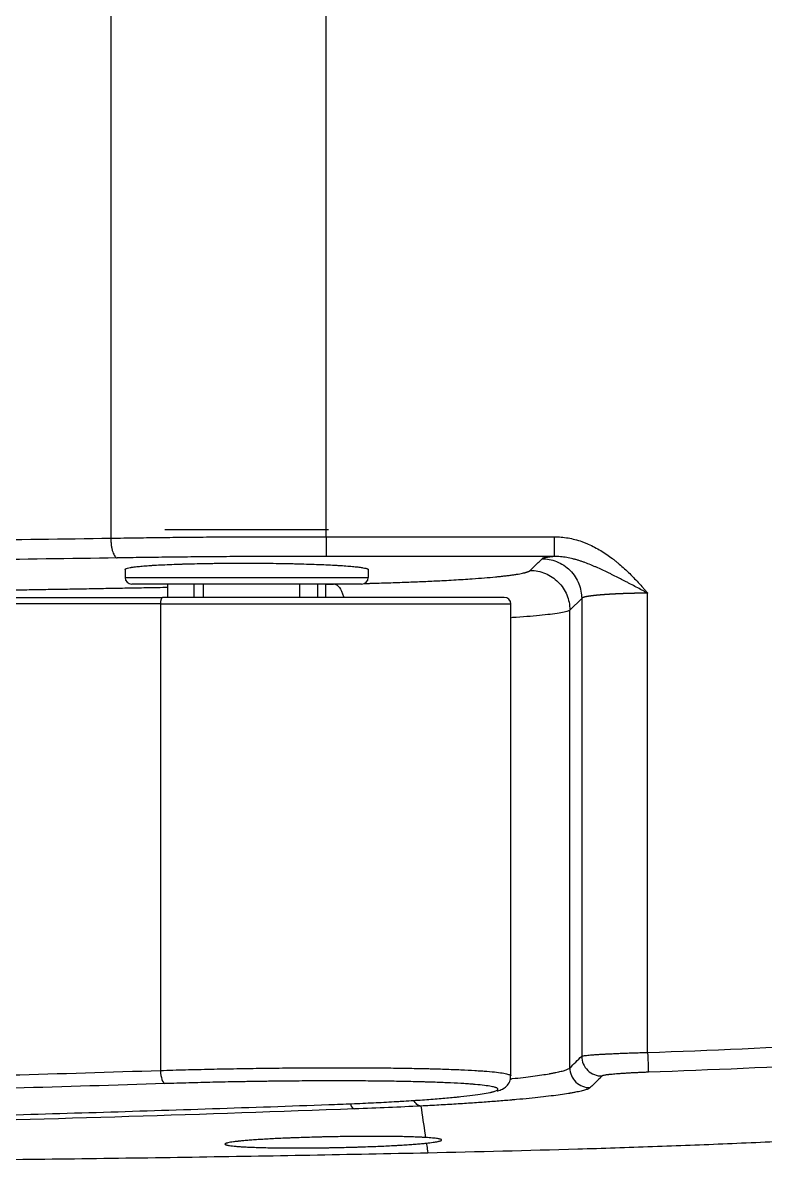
# Model space of a CAD drawing. Header units: millimetres. Extents: x -33000 to 294000, y 0 to 42408.
# Drawn here: x 106114.1 to 106170.2, y 14514.1 to 14600.3 of the extents above; entities that cross this region are included whole.
import ezdxf

# ---------------------------------------------------------------- set-up
doc = ezdxf.new("R2010")
doc.units = ezdxf.units.MM
doc.header["$LTSCALE"] = 50
doc.layers.add('arch', color=8, linetype='Continuous')

msp = doc.modelspace()

# ---------------------------------------------------------------- linework, layer by layer
at = {"layer": 'arch', "linetype": 'Continuous'}
for p, q in [((106137.192, 14561.966), (106124.792, 14561.975)), ((106121.792, 14558.977), (106121.792, 14558.357)), ((106140.192, 14558.962), (106140.192, 14558.357)), ((106121.792, 14558.357), (106140.192, 14558.357)), ((106139.692, 14557.857), (106122.292, 14557.857)), ((106124.992, 14557.857), (106124.992, 14556.855)), ((106126.992, 14557.857), (106126.992, 14556.855)), ((106127.708, 14557.857), (106127.708, 14556.855)), ((106134.992, 14557.857), (106134.992, 14556.855)), ((106136.347, 14557.857), (106136.347, 14556.855)), ((106136.992, 14556.855), (106136.992, 14557.857)), ((106124.473, 14556.355), (106099.587, 14556.355)), ((106099.75, 14556.855), (106124.636, 14556.855)), ((106124.473, 14556.355), (106150.992, 14556.355)), ((106150.492, 14556.855), (106124.636, 14556.855)), ((106150.992, 14520.638), (106150.992, 14556.355)), ((106156.35, 14556.781), (106155.455, 14555.898)), ((106156.35, 14556.781), (106156.35, 14522.137)), ((106155.455, 14521.254), (106155.455, 14555.898))]:
    msp.add_line(p, q, dxfattribs=at)
for centre, start, end in [((106122.292, 14558.357), 180, 270), ((106139.692, 14558.357), 270, 0), ((106150.492, 14556.355), 0, 90)]:
    msp.add_arc(centre, 0.5, start, end, dxfattribs=at)
for centre, major_axis, ratio, start_param, end_param in [((106124.636, 14556.355), (0, 0.5), 0.325982, 0, 1.570796), ((106157.848, 14522.137), (1.053, -1.068), 0.997302, 3.935293, 5.53518), ((106161.343, 14522.42), (0.053, -1.499), 0.00001, 4.712414, 6.233299), ((106124.799, 14521.059), (0.032, -0.999), 0.32583, 4.701943, 6.230343), ((106156.953, 14521.254), (1.053, -1.068), 0.997304, 3.935721, 5.534739), ((106139.128, 14519.643), (0.055, -1.499), 0.325788, 5.548218, 6.230342)]:
    msp.add_ellipse(centre, major_axis=major_axis, ratio=ratio, start_param=start_param, end_param=end_param, dxfattribs=at)
for points, degree in [([(106120.709, 14866.574), (106120.709, 14561.338)], 1), ([(106137.009, 14561.448), (106137.009, 14866.46)], 1), ([(106137.009, 14561.448), (106142.759, 14561.443), (106148.51, 14561.443), (106154.26, 14561.446)], 3), ([(106154.266, 14559.948), (106148.513, 14559.945), (106142.76, 14559.945), (106137.007, 14559.95)], 3), ([(106136.992, 14557.845), (106137.18, 14557.849), (106137.369, 14557.852), (106137.557, 14557.856)], 3), ([(106161.343, 14522.42), (106161.343, 14534.004), (106161.343, 14545.589), (106161.343, 14557.174)], 3), ([(106124.473, 14556.355), (106124.473, 14544.59), (106124.473, 14532.825), (106124.473, 14521.059)], 3), ([(106155.455, 14521.254), (106155.753, 14521.548), (106156.052, 14521.842), (106156.35, 14522.137)], 3), ([(106101.74, 14520.409), (106109.318, 14520.599), (106116.896, 14520.816), (106124.473, 14521.059)], 3), ([(106124.814, 14520.06), (106117.234, 14519.817), (106109.655, 14519.601), (106102.074, 14519.41)], 3), ([(106144.175, 14518.363), (106143.38, 14518.322), (106141.748, 14518.246), (106140.034, 14518.177), (106139.157, 14518.145)], 3), ([(106144.175, 14518.363), (106144.283, 14517.641), (106144.391, 14516.919), (106144.499, 14516.197)], 3), ([(106144.499, 14516.197), (106144.51, 14516.125), (106144.52, 14516.054), (106144.531, 14515.983)], 3), ([(106144.594, 14515.559), (106144.604, 14515.492), (106144.614, 14515.426), (106144.624, 14515.359)], 3), ([(106144.624, 14515.359), (106144.65, 14515.184), (106144.677, 14515.009), (106144.703, 14514.833)], 3)]:
    msp.add_open_spline(points, degree=degree, dxfattribs=at)
for points, knots in [([(106099.195, 14561.051), (106102.781, 14561.092), (106106.367, 14561.136), (106113.538, 14561.232), (106117.124, 14561.284), (106120.71, 14561.338)], [0, 0, 0, 0, 0.5, 0.5, 1, 1, 1, 1]), ([(106120.709, 14561.338), (106121.037, 14561.343), (106121.693, 14561.353), (106122.351, 14561.362), (106123.01, 14561.371), (106123.341, 14561.376), (106124.003, 14561.384), (106124.335, 14561.388), (106125.001, 14561.396), (106125.335, 14561.4), (106126.006, 14561.407), (106126.342, 14561.411), (106126.848, 14561.416), (106127.018, 14561.417), (106127.357, 14561.42), (106127.527, 14561.422), (106128.037, 14561.426), (106128.378, 14561.428), (106129.061, 14561.433), (106129.403, 14561.435), (106130.089, 14561.438), (106130.433, 14561.44), (106131.122, 14561.443), (106131.467, 14561.444), (106131.985, 14561.445), (106132.158, 14561.445), (106132.504, 14561.446), (106132.677, 14561.447), (106133.197, 14561.447), (106133.543, 14561.448), (106134.236, 14561.448), (106134.582, 14561.448), (106135.275, 14561.449), (106135.968, 14561.448), (106136.662, 14561.448), (106137.009, 14561.448)], [0, 0, 0, 0, 0.0625, 0.125, 0.125, 0.1875, 0.1875, 0.25, 0.25, 0.3125, 0.3125, 0.375, 0.375, 0.40625, 0.40625, 0.4375, 0.4375, 0.5, 0.5, 0.5625, 0.5625, 0.625, 0.625, 0.6875, 0.6875, 0.71875, 0.71875, 0.75, 0.75, 0.8125, 0.8125, 0.875, 0.875, 0.9375, 1, 1, 1, 1]), ([(106120.709, 14561.338), (106120.711, 14561.243), (106120.715, 14561.148), (106120.729, 14560.962), (106120.739, 14560.87), (106120.765, 14560.694), (106120.78, 14560.609), (106120.816, 14560.449), (106120.836, 14560.374), (106120.88, 14560.236), (106120.905, 14560.174), (106120.957, 14560.063), (106120.984, 14560.015), (106121.042, 14559.936), (106121.071, 14559.904), (106121.132, 14559.859), (106121.163, 14559.845), (106121.194, 14559.84)], [0, 0, 0, 0, 0.125, 0.125, 0.25, 0.25, 0.375, 0.375, 0.5, 0.5, 0.625, 0.625, 0.75, 0.75, 0.875, 0.875, 1, 1, 1, 1]), ([(106137.009, 14561.448), (106137.009, 14561.353), (106137.008, 14561.258), (106137.008, 14561.071), (106137.008, 14560.98), (106137.008, 14560.804), (106137.008, 14560.719), (106137.008, 14560.559), (106137.008, 14560.484), (106137.008, 14560.346), (106137.008, 14560.284), (106137.008, 14560.173), (106137.008, 14560.125), (106137.007, 14560.046), (106137.007, 14560.014), (106137.007, 14559.969), (106137.007, 14559.955), (106137.007, 14559.95)], [0, 0, 0, 0, 0.125, 0.125, 0.25, 0.25, 0.375, 0.375, 0.5, 0.5, 0.625, 0.625, 0.75, 0.75, 0.875, 0.875, 1, 1, 1, 1]), ([(106154.26, 14561.446), (106154.44, 14561.446), (106154.619, 14561.438), (106154.973, 14561.407), (106155.148, 14561.383), (106155.497, 14561.321), (106155.67, 14561.283), (106156.013, 14561.192), (106156.183, 14561.139), (106156.395, 14561.065), (106156.437, 14561.05), (106156.521, 14561.018), (106156.646, 14560.97), (106156.77, 14560.919), (106157.014, 14560.812), (106157.174, 14560.735), (106157.488, 14560.572), (106157.642, 14560.485), (106157.945, 14560.302), (106158.094, 14560.206), (106158.388, 14560.006), (106158.532, 14559.902), (106158.745, 14559.741), (106158.816, 14559.686), (106158.956, 14559.575), (106159.025, 14559.518), (106159.231, 14559.347), (106159.365, 14559.23), (106159.63, 14558.991), (106159.76, 14558.869), (106160.016, 14558.62), (106160.142, 14558.493), (106160.391, 14558.237), (106160.513, 14558.106), (106160.755, 14557.843), (106160.874, 14557.711), (106161.052, 14557.51), (106161.111, 14557.443), (106161.199, 14557.342), (106161.228, 14557.309), (106161.272, 14557.258), (106161.287, 14557.241), (106161.309, 14557.216), (106161.317, 14557.208), (106161.328, 14557.195), (106161.332, 14557.191), (106161.336, 14557.187), (106161.337, 14557.186), (106161.338, 14557.186), (106161.338, 14557.186), (106161.338, 14557.185), (106161.338, 14557.185), (106161.339, 14557.185), (106161.339, 14557.184), (106161.342, 14557.18), (106161.344, 14557.176), (106161.345, 14557.174)], [0, 0, 0, 0, 0.0625, 0.0625, 0.125, 0.125, 0.1875, 0.1875, 0.25, 0.25, 0.265625, 0.265625, 0.28125, 0.3125, 0.3125, 0.375, 0.375, 0.4375, 0.4375, 0.5, 0.5, 0.5625, 0.5625, 0.59375, 0.59375, 0.625, 0.625, 0.6875, 0.6875, 0.75, 0.75, 0.8125, 0.8125, 0.875, 0.875, 0.9375, 0.9375, 0.96875, 0.96875, 0.984375, 0.984375, 0.992188, 0.992188, 0.996094, 0.996094, 0.998047, 0.998047, 0.998291, 0.998413, 0.998413, 0.998444, 0.998444, 0.998474, 0.998535, 0.999023, 1, 1, 1, 1]), ([(106154.26, 14561.446), (106154.261, 14561.351), (106154.261, 14561.256), (106154.261, 14561.069), (106154.262, 14560.977), (106154.262, 14560.801), (106154.262, 14560.716), (106154.263, 14560.556), (106154.263, 14560.481), (106154.263, 14560.343), (106154.263, 14560.281), (106154.264, 14560.17), (106154.264, 14560.122), (106154.264, 14560.043), (106154.264, 14560.012), (106154.264, 14559.966), (106154.264, 14559.952), (106154.264, 14559.948)], [0, 0, 0, 0, 0.125, 0.125, 0.25, 0.25, 0.375, 0.375, 0.5, 0.5, 0.625, 0.625, 0.75, 0.75, 0.875, 0.875, 1, 1, 1, 1]), ([(106121.194, 14559.84), (106117.607, 14559.786), (106114.021, 14559.734), (106106.847, 14559.638), (106103.26, 14559.594), (106099.673, 14559.553)], [0, 0, 0, 0, 0.5, 0.5, 1, 1, 1, 1]), ([(106137.007, 14559.95), (106136.669, 14559.95), (106135.992, 14559.95), (106135.316, 14559.951), (106134.641, 14559.951), (106134.304, 14559.95), (106133.631, 14559.95), (106133.295, 14559.949), (106132.624, 14559.948), (106132.289, 14559.948), (106131.621, 14559.946), (106131.287, 14559.945), (106130.622, 14559.942), (106130.29, 14559.941), (106129.627, 14559.937), (106129.297, 14559.935), (106128.638, 14559.93), (106128.309, 14559.928), (106127.654, 14559.922), (106127.327, 14559.919), (106126.675, 14559.913), (106126.35, 14559.909), (106125.7, 14559.902), (106125.376, 14559.898), (106124.729, 14559.89), (106124.407, 14559.886), (106123.762, 14559.878), (106123.44, 14559.873), (106122.797, 14559.864), (106122.155, 14559.855), (106121.514, 14559.845), (106121.194, 14559.84)], [0, 0, 0, 0, 0.0625, 0.125, 0.125, 0.1875, 0.1875, 0.25, 0.25, 0.3125, 0.3125, 0.375, 0.375, 0.4375, 0.4375, 0.5, 0.5, 0.5625, 0.5625, 0.625, 0.625, 0.6875, 0.6875, 0.75, 0.75, 0.8125, 0.8125, 0.875, 0.875, 0.9375, 1, 1, 1, 1]), ([(106152.456, 14558.894), (106152.556, 14558.993), (106152.755, 14559.189), (106153.054, 14559.483), (106153.254, 14559.679), (106153.353, 14559.777)], [0, 0, 0, 0, 0.334305, 0.667638, 1, 1, 1, 1]), ([(106154.265, 14559.948), (106154.258, 14559.947), (106154.245, 14559.946), (106154.226, 14559.944), (106154.206, 14559.942), (106154.187, 14559.94), (106154.167, 14559.938), (106154.148, 14559.936), (106154.129, 14559.934), (106154.11, 14559.932), (106154.091, 14559.93), (106154.072, 14559.927), (106154.053, 14559.925), (106154.034, 14559.923), (106154.015, 14559.921), (106153.997, 14559.919), (106153.978, 14559.917), (106153.96, 14559.914), (106153.942, 14559.912), (106153.924, 14559.91), (106153.906, 14559.907), (106153.889, 14559.905), (106153.871, 14559.903), (106153.854, 14559.9), (106153.836, 14559.898), (106153.819, 14559.896), (106153.803, 14559.893), (106153.786, 14559.891), (106153.77, 14559.888), (106153.753, 14559.886), (106153.737, 14559.883), (106153.721, 14559.881), (106153.706, 14559.878), (106153.69, 14559.876), (106153.675, 14559.873), (106153.66, 14559.87), (106153.646, 14559.868), (106153.631, 14559.865), (106153.617, 14559.862), (106153.603, 14559.86), (106153.589, 14559.857), (106153.576, 14559.854), (106153.563, 14559.852), (106153.55, 14559.849), (106153.538, 14559.846), (106153.526, 14559.843), (106153.514, 14559.84), (106153.502, 14559.838), (106153.491, 14559.835), (106153.48, 14559.832), (106153.47, 14559.829), (106153.46, 14559.826), (106153.45, 14559.823), (106153.441, 14559.82), (106153.432, 14559.817), (106153.423, 14559.814), (106153.415, 14559.811), (106153.407, 14559.808), (106153.4, 14559.805), (106153.393, 14559.802), (106153.386, 14559.799), (106153.38, 14559.796), (106153.374, 14559.793), (106153.369, 14559.789), (106153.364, 14559.786), (106153.36, 14559.783), (106153.356, 14559.78), (106153.354, 14559.778), (106153.353, 14559.777)], [0, 0, 0, 0, 0.012246, 0.024582, 0.037008, 0.049524, 0.062129, 0.074824, 0.087609, 0.100484, 0.113449, 0.126503, 0.139647, 0.15288, 0.166203, 0.179616, 0.193118, 0.206709, 0.220391, 0.234161, 0.248021, 0.261971, 0.276009, 0.290137, 0.304355, 0.318662, 0.333057, 0.347543, 0.362117, 0.376781, 0.391533, 0.406375, 0.421306, 0.436326, 0.451435, 0.466633, 0.48192, 0.497297, 0.512762, 0.528316, 0.543959, 0.55969, 0.575511, 0.591421, 0.607419, 0.623507, 0.639683, 0.655949, 0.672303, 0.688746, 0.705279, 0.7219, 0.73861, 0.75541, 0.772298, 0.789276, 0.806343, 0.823499, 0.840745, 0.858081, 0.875506, 0.89302, 0.910625, 0.928319, 0.946104, 0.963979, 0.981944, 1, 1, 1, 1]), ([(106153.353, 14559.777), (106153.529, 14559.776), (106153.712, 14559.76), (106154.083, 14559.691), (106154.27, 14559.638), (106154.639, 14559.491), (106154.819, 14559.398), (106155.162, 14559.174), (106155.323, 14559.043), (106155.616, 14558.751), (106155.747, 14558.589), (106155.971, 14558.247), (106156.064, 14558.066), (106156.284, 14557.514), (106156.349, 14557.133), (106156.35, 14556.781)], [0, 0, 0, 0, 0.125, 0.125, 0.25, 0.25, 0.375, 0.375, 0.5, 0.5, 0.625, 0.625, 0.75, 0.75, 1, 1, 1, 1]), ([(106161.345, 14557.174), (106161.343, 14557.175), (106161.34, 14557.178), (106161.336, 14557.18), (106161.335, 14557.181), (106161.334, 14557.182), (106161.334, 14557.182), (106161.333, 14557.182), (106161.328, 14557.184), (106161.323, 14557.187), (106161.309, 14557.193), (106161.3, 14557.198), (106161.273, 14557.212), (106161.255, 14557.222), (106161.201, 14557.25), (106161.165, 14557.269), (106161.056, 14557.326), (106160.984, 14557.364), (106160.768, 14557.478), (106160.625, 14557.554), (106160.338, 14557.707), (106160.194, 14557.782), (106159.98, 14557.896), (106159.908, 14557.933), (106159.765, 14558.008), (106159.693, 14558.045), (106159.549, 14558.12), (106159.478, 14558.157), (106159.334, 14558.23), (106159.263, 14558.267), (106159.048, 14558.376), (106158.905, 14558.448), (106158.691, 14558.555), (106158.619, 14558.591), (106158.476, 14558.661), (106158.405, 14558.696), (106158.19, 14558.8), (106158.046, 14558.869), (106157.759, 14559.003), (106157.615, 14559.069), (106157.398, 14559.164), (106157.325, 14559.196), (106157.18, 14559.258), (106157.107, 14559.288), (106156.888, 14559.378), (106156.741, 14559.436), (106156.518, 14559.517), (106156.444, 14559.544), (106156.294, 14559.595), (106156.219, 14559.619), (106156.067, 14559.667), (106155.991, 14559.689), (106155.838, 14559.733), (106155.761, 14559.753), (106155.529, 14559.81), (106155.374, 14559.843), (106155.139, 14559.883), (106155.061, 14559.894), (106154.903, 14559.915), (106154.824, 14559.923), (106154.586, 14559.943), (106154.426, 14559.95), (106154.264, 14559.948)], [0, 0, 0, 0, 0.000977, 0.001465, 0.001709, 0.001709, 0.001831, 0.001831, 0.001953, 0.003906, 0.003906, 0.007812, 0.007812, 0.015625, 0.015625, 0.03125, 0.03125, 0.0625, 0.0625, 0.125, 0.125, 0.1875, 0.1875, 0.21875, 0.21875, 0.25, 0.25, 0.28125, 0.28125, 0.3125, 0.3125, 0.375, 0.375, 0.40625, 0.40625, 0.4375, 0.4375, 0.5, 0.5, 0.5625, 0.5625, 0.59375, 0.59375, 0.625, 0.625, 0.6875, 0.6875, 0.71875, 0.71875, 0.75, 0.75, 0.78125, 0.78125, 0.8125, 0.8125, 0.875, 0.875, 0.90625, 0.90625, 0.9375, 0.9375, 1, 1, 1, 1]), ([(106121.792, 14558.977), (106121.792, 14558.993), (106121.807, 14559.009), (106121.866, 14559.04), (106121.91, 14559.056), (106122.027, 14559.087), (106122.1, 14559.102), (106122.209, 14559.121), (106122.243, 14559.126), (106122.279, 14559.132), (106122.304, 14559.136), (106122.317, 14559.138), (106122.38, 14559.147), (106122.435, 14559.154), (106122.608, 14559.176), (106122.864, 14559.204), (106123.172, 14559.231), (106123.422, 14559.25), (106123.509, 14559.256), (106123.644, 14559.266), (106123.689, 14559.269), (106123.783, 14559.275), (106123.83, 14559.278), (106124.07, 14559.293), (106124.273, 14559.304), (106124.697, 14559.326), (106124.919, 14559.336), (106125.382, 14559.355), (106125.623, 14559.364), (106125.938, 14559.375), (106126.001, 14559.377), (106126.097, 14559.38), (106126.129, 14559.381), (106126.194, 14559.383), (106126.356, 14559.388), (106126.52, 14559.393), (106126.919, 14559.403), (106127.461, 14559.416), (106128.026, 14559.425), (106128.458, 14559.432), (106128.603, 14559.434), (106128.824, 14559.436), (106128.898, 14559.437), (106129.046, 14559.439), (106129.12, 14559.439), (106129.491, 14559.443), (106129.789, 14559.445), (106130.387, 14559.447), (106130.686, 14559.447), (106131.286, 14559.447), (106131.587, 14559.446), (106131.927, 14559.443), (106131.964, 14559.443), (106132.04, 14559.443), (106132.078, 14559.442), (106132.191, 14559.442), (106132.416, 14559.44), (106132.639, 14559.438), (106133.082, 14559.433), (106133.664, 14559.424), (106134.229, 14559.413), (106134.647, 14559.404), (106134.785, 14559.401), (106134.991, 14559.396), (106135.059, 14559.394), (106135.195, 14559.39), (106135.262, 14559.388), (106135.595, 14559.379), (106135.853, 14559.371), (106136.352, 14559.353), (106136.593, 14559.343), (106137.057, 14559.323), (106137.28, 14559.313), (106137.522, 14559.3), (106137.549, 14559.299), (106137.602, 14559.296), (106137.681, 14559.292), (106137.861, 14559.281), (106138.008, 14559.272), (106138.294, 14559.254), (106138.651, 14559.229), (106138.96, 14559.202), (106139.174, 14559.181), (106139.242, 14559.174), (106139.372, 14559.16), (106139.433, 14559.153), (106139.607, 14559.131), (106139.708, 14559.116), (106139.882, 14559.086), (106139.955, 14559.071), (106140.043, 14559.048), (106140.069, 14559.041), (106140.103, 14559.029), (106140.113, 14559.025), (106140.132, 14559.017), (106140.14, 14559.013), (106140.177, 14558.994), (106140.192, 14558.978), (106140.192, 14558.962)], [0, 0, 0, 0, 0.03125, 0.03125, 0.0625, 0.0625, 0.09375, 0.09375, 0.101562, 0.105469, 0.105469, 0.109375, 0.109375, 0.125, 0.125, 0.15625, 0.1875, 0.1875, 0.203125, 0.203125, 0.210938, 0.210938, 0.21875, 0.21875, 0.25, 0.25, 0.28125, 0.28125, 0.3125, 0.3125, 0.320313, 0.320313, 0.324219, 0.324219, 0.328125, 0.34375, 0.34375, 0.375, 0.40625, 0.40625, 0.421875, 0.421875, 0.429688, 0.429688, 0.4375, 0.4375, 0.46875, 0.46875, 0.5, 0.5, 0.53125, 0.53125, 0.535156, 0.535156, 0.539063, 0.539063, 0.546875, 0.5625, 0.5625, 0.59375, 0.625, 0.625, 0.640625, 0.640625, 0.648438, 0.648438, 0.65625, 0.65625, 0.6875, 0.6875, 0.71875, 0.71875, 0.75, 0.75, 0.753906, 0.753906, 0.757812, 0.765625, 0.78125, 0.78125, 0.8125, 0.84375, 0.84375, 0.859375, 0.859375, 0.875, 0.875, 0.90625, 0.90625, 0.9375, 0.9375, 0.953125, 0.953125, 0.960938, 0.960938, 0.96875, 0.96875, 1, 1, 1, 1]), ([(106140.192, 14557.915), (106140.215, 14557.916), (106140.261, 14557.917), (106140.33, 14557.919), (106140.398, 14557.921), (106140.466, 14557.923), (106140.535, 14557.925), (106140.602, 14557.927), (106140.888, 14557.935), (106141.385, 14557.949), (106142.083, 14557.972), (106142.765, 14557.996), (106143.654, 14558.029), (106144.723, 14558.074), (106145.794, 14558.126), (106146.676, 14558.175), (106147.392, 14558.218), (106148.179, 14558.271), (106149.007, 14558.333), (106149.699, 14558.395), (106150.2, 14558.445), (106150.548, 14558.484), (106150.869, 14558.523), (106151.163, 14558.563), (106151.427, 14558.603), (106151.662, 14558.643), (106151.868, 14558.684), (106151.996, 14558.714), (106152.068, 14558.733), (106152.096, 14558.74), (106152.123, 14558.748), (106152.149, 14558.756), (106152.174, 14558.763), (106152.198, 14558.771), (106152.221, 14558.778), (106152.244, 14558.786), (106152.265, 14558.793), (106152.285, 14558.801), (106152.305, 14558.809), (106152.323, 14558.816), (106152.341, 14558.824), (106152.357, 14558.832), (106152.373, 14558.84), (106152.387, 14558.847), (106152.401, 14558.855), (106152.414, 14558.863), (106152.426, 14558.871), (106152.437, 14558.878), (106152.447, 14558.886), (106152.453, 14558.891), (106152.456, 14558.894)], [0, 0, 0, 0, 0.00328, 0.006559, 0.009835, 0.01311, 0.016383, 0.019654, 0.022924, 0.057663, 0.092386, 0.127141, 0.161976, 0.231771, 0.30158, 0.348098, 0.394547, 0.441043, 0.51077, 0.580511, 0.615477, 0.650382, 0.685273, 0.720198, 0.75505, 0.789822, 0.824564, 0.859324, 0.865628, 0.871938, 0.878256, 0.884581, 0.890913, 0.897253, 0.903602, 0.909959, 0.916325, 0.9227, 0.929084, 0.935477, 0.941881, 0.948294, 0.954718, 0.961153, 0.967599, 0.974056, 0.980524, 0.987004, 0.993496, 1, 1, 1, 1]), ([(106152.456, 14558.894), (106152.652, 14558.894), (106152.848, 14558.874), (106153.232, 14558.797), (106153.42, 14558.74), (106153.782, 14558.589), (106153.956, 14558.496), (106154.282, 14558.278), (106154.435, 14558.153), (106154.712, 14557.876), (106154.837, 14557.724), (106155.056, 14557.398), (106155.149, 14557.224), (106155.3, 14556.862), (106155.357, 14556.674), (106155.435, 14556.29), (106155.454, 14556.094), (106155.455, 14555.898)], [0, 0, 0, 0, 0.125, 0.125, 0.25, 0.25, 0.375, 0.375, 0.5, 0.5, 0.625, 0.625, 0.75, 0.75, 0.875, 0.875, 1, 1, 1, 1]), ([(106139.913, 14557.908), (106139.936, 14557.909), (106139.983, 14557.91), (106140.053, 14557.912), (106140.123, 14557.914), (106140.169, 14557.915), (106140.192, 14557.915)], [0, 0, 0, 0, 0.250011, 0.500012, 0.750007, 1, 1, 1, 1]), ([(106104.422, 14557.276), (106104.916, 14557.284), (106105.902, 14557.299), (106107.379, 14557.323), (106108.852, 14557.347), (106110.321, 14557.371), (106111.787, 14557.395), (106113.25, 14557.419), (106114.708, 14557.444), (106116.163, 14557.468), (106117.615, 14557.493), (106119.063, 14557.518), (106120.507, 14557.544), (106121.947, 14557.569), (106123.384, 14557.595), (106124.399, 14557.613), (106124.934, 14557.622), (106124.992, 14557.623)], [0, 0, 0, 0, 0.071979, 0.143779, 0.215402, 0.286847, 0.358114, 0.429204, 0.500117, 0.570854, 0.641414, 0.711798, 0.782006, 0.852038, 0.921895, 0.991577, 1, 1, 1, 1]), ([(106137.658, 14557.858), (106137.771, 14557.841), (106138.013, 14557.683), (106138.248, 14557.202), (106138.348, 14556.888), (106138.354, 14556.866)], [0, 0, 0, 0, 0.482421, 0.964911, 1, 1, 1, 1]), ([(106161.343, 14557.174), (106161.332, 14557.174), (106161.308, 14557.174), (106161.273, 14557.174), (106161.237, 14557.174), (106161.201, 14557.174), (106161.165, 14557.174), (106161.129, 14557.173), (106161.093, 14557.173), (106161.057, 14557.173), (106161.02, 14557.173), (106160.983, 14557.172), (106160.947, 14557.172), (106160.91, 14557.172), (106160.873, 14557.171), (106160.836, 14557.171), (106160.799, 14557.17), (106160.761, 14557.17), (106160.724, 14557.169), (106160.686, 14557.169), (106160.648, 14557.168), (106160.611, 14557.168), (106160.573, 14557.167), (106160.535, 14557.166), (106160.497, 14557.166), (106160.459, 14557.165), (106160.42, 14557.164), (106160.382, 14557.163), (106160.344, 14557.162), (106160.305, 14557.162), (106160.266, 14557.161), (106160.228, 14557.16), (106160.189, 14557.159), (106160.15, 14557.158), (106160.111, 14557.157), (106160.072, 14557.156), (106160.033, 14557.155), (106159.994, 14557.154), (106159.955, 14557.153), (106159.916, 14557.151), (106159.877, 14557.15), (106159.838, 14557.149), (106159.798, 14557.148), (106159.759, 14557.147), (106159.72, 14557.145), (106159.68, 14557.144), (106159.641, 14557.143), (106159.601, 14557.141), (106159.562, 14557.14), (106159.522, 14557.138), (106159.483, 14557.137), (106159.444, 14557.135), (106159.404, 14557.134), (106159.365, 14557.132), (106159.325, 14557.131), (106159.286, 14557.129), (106159.246, 14557.127), (106159.207, 14557.126), (106159.168, 14557.124), (106159.128, 14557.122), (106159.089, 14557.12), (106159.05, 14557.119), (106159.011, 14557.117), (106158.971, 14557.115), (106158.932, 14557.113), (106158.893, 14557.111), (106158.854, 14557.109), (106158.815, 14557.107), (106158.777, 14557.105), (106158.738, 14557.103), (106158.699, 14557.101), (106158.661, 14557.099), (106158.622, 14557.097), (106158.584, 14557.094), (106158.546, 14557.092), (106158.508, 14557.09), (106158.47, 14557.088), (106158.432, 14557.085), (106158.394, 14557.083), (106158.356, 14557.081), (106158.319, 14557.078), (106158.282, 14557.076), (106158.245, 14557.074), (106158.208, 14557.071), (106158.171, 14557.069), (106158.134, 14557.066), (106158.098, 14557.064), (106158.061, 14557.061), (106158.025, 14557.058), (106157.989, 14557.056), (106157.954, 14557.053), (106157.918, 14557.05), (106157.883, 14557.047), (106157.848, 14557.045), (106157.813, 14557.042), (106157.779, 14557.039), (106157.744, 14557.036), (106157.71, 14557.033), (106157.676, 14557.03), (106157.643, 14557.027), (106157.609, 14557.024), (106157.576, 14557.021), (106157.544, 14557.018), (106157.511, 14557.015), (106157.479, 14557.012), (106157.447, 14557.009), (106157.415, 14557.006), (106157.384, 14557.003), (106157.353, 14556.999), (106157.323, 14556.996), (106157.292, 14556.993), (106157.262, 14556.99), (106157.233, 14556.986), (106157.204, 14556.983), (106157.175, 14556.98), (106157.146, 14556.976), (106157.118, 14556.973), (106157.09, 14556.969), (106157.063, 14556.966), (106157.036, 14556.962), (106157.01, 14556.958), (106156.983, 14556.955), (106156.958, 14556.951), (106156.932, 14556.947), (106156.908, 14556.944), (106156.883, 14556.94), (106156.859, 14556.936), (106156.836, 14556.932), (106156.813, 14556.929), (106156.79, 14556.925), (106156.768, 14556.921), (106156.746, 14556.917), (106156.725, 14556.913), (106156.704, 14556.909), (106156.684, 14556.905), (106156.664, 14556.901), (106156.645, 14556.897), (106156.627, 14556.893), (106156.609, 14556.889), (106156.591, 14556.885), (106156.574, 14556.88), (106156.558, 14556.876), (106156.542, 14556.872), (106156.526, 14556.868), (106156.511, 14556.863), (106156.497, 14556.859), (106156.484, 14556.855), (106156.471, 14556.85), (106156.458, 14556.846), (106156.446, 14556.841), (106156.435, 14556.837), (106156.424, 14556.832), (106156.415, 14556.828), (106156.405, 14556.823), (106156.396, 14556.819), (106156.388, 14556.814), (106156.381, 14556.809), (106156.374, 14556.805), (106156.368, 14556.8), (106156.363, 14556.795), (106156.358, 14556.79), (106156.354, 14556.785), (106156.351, 14556.782), (106156.35, 14556.781)], [0, 0, 0, 0, 0.004651, 0.009321, 0.014011, 0.01872, 0.023448, 0.028196, 0.032963, 0.037749, 0.042555, 0.047381, 0.052226, 0.05709, 0.061973, 0.066876, 0.071799, 0.076741, 0.081702, 0.086683, 0.091683, 0.096703, 0.101742, 0.106801, 0.111879, 0.116976, 0.122093, 0.127229, 0.132385, 0.13756, 0.142755, 0.147969, 0.153203, 0.158456, 0.163729, 0.169021, 0.174333, 0.179664, 0.185014, 0.190384, 0.195774, 0.201183, 0.206611, 0.212059, 0.217527, 0.223014, 0.22852, 0.234046, 0.239592, 0.245157, 0.250741, 0.256345, 0.261969, 0.267612, 0.273274, 0.278956, 0.284658, 0.290379, 0.296119, 0.30188, 0.307659, 0.313458, 0.319277, 0.325115, 0.330973, 0.33685, 0.342747, 0.348664, 0.354599, 0.360555, 0.36653, 0.372524, 0.378539, 0.384572, 0.390625, 0.396698, 0.40279, 0.408902, 0.415034, 0.421184, 0.427355, 0.433545, 0.439755, 0.445984, 0.452233, 0.458501, 0.464789, 0.471096, 0.477423, 0.48377, 0.490136, 0.496521, 0.502927, 0.509352, 0.515796, 0.52226, 0.528744, 0.535247, 0.54177, 0.548312, 0.554874, 0.561455, 0.568056, 0.574677, 0.581317, 0.587977, 0.594656, 0.601355, 0.608074, 0.614812, 0.62157, 0.628347, 0.635144, 0.641961, 0.648797, 0.655653, 0.662528, 0.669423, 0.676338, 0.683272, 0.690226, 0.697199, 0.704192, 0.711205, 0.718237, 0.725289, 0.73236, 0.739451, 0.746562, 0.753692, 0.760842, 0.768012, 0.775201, 0.78241, 0.789638, 0.796886, 0.804154, 0.811441, 0.818748, 0.826074, 0.83342, 0.840786, 0.848171, 0.855576, 0.863001, 0.870445, 0.877909, 0.885392, 0.892895, 0.900418, 0.90796, 0.915522, 0.923104, 0.930705, 0.938326, 0.945967, 0.953627, 0.961306, 0.969006, 0.976725, 0.984464, 0.992222, 1, 1, 1, 1]), ([(106155.455, 14555.898), (106155.413, 14555.862), (106155.333, 14555.826), (106155.105, 14555.757), (106154.956, 14555.723), (106154.598, 14555.658), (106154.389, 14555.626), (106153.916, 14555.564), (106153.653, 14555.534), (106153.081, 14555.476), (106152.771, 14555.448), (106152.114, 14555.394), (106151.766, 14555.368), (106151.279, 14555.334), (106151.154, 14555.325), (106151.027, 14555.317)], [0, 0, 0, 0, 0.157747, 0.157747, 0.315495, 0.315495, 0.473242, 0.473242, 0.630989, 0.630989, 0.788737, 0.788737, 0.946484, 0.946484, 1, 1, 1, 1]), ([(106161.343, 14522.42), (106166.114, 14522.589), (106170.883, 14522.794), (106178.033, 14523.177), (106180.415, 14523.317), (106185.179, 14523.626), (106187.559, 14523.794), (106189.939, 14523.979)], [0, 0, 0, 0, 0.5, 0.5, 0.75, 0.75, 1, 1, 1, 1]), ([(106156.35, 14522.137), (106156.359, 14522.142), (106156.375, 14522.148), (106156.41, 14522.157), (106156.423, 14522.16), (106156.454, 14522.166), (106156.472, 14522.17), (106156.529, 14522.179), (106156.575, 14522.185), (106156.679, 14522.198), (106156.797, 14522.211), (106156.943, 14522.224), (106157.043, 14522.232), (106157.063, 14522.234), (106157.105, 14522.237), (106157.126, 14522.239), (106157.191, 14522.244), (106157.236, 14522.247), (106157.374, 14522.257), (106157.57, 14522.27), (106157.788, 14522.283), (106157.96, 14522.293), (106158.048, 14522.298), (106158.139, 14522.302), (106158.2, 14522.306), (106158.232, 14522.307), (106158.388, 14522.315), (106158.518, 14522.321), (106158.783, 14522.333), (106159.056, 14522.345), (106159.343, 14522.357), (106159.527, 14522.364), (106159.564, 14522.365), (106159.639, 14522.368), (106159.676, 14522.369), (106159.789, 14522.373), (106159.865, 14522.376), (106160.093, 14522.384), (106160.4, 14522.394), (106160.711, 14522.403), (106161.025, 14522.412), (106161.184, 14522.416), (106161.343, 14522.42)], [0, 0, 0, 0, 0.0625, 0.0625, 0.09375, 0.09375, 0.125, 0.125, 0.1875, 0.1875, 0.25, 0.3125, 0.3125, 0.328125, 0.328125, 0.34375, 0.34375, 0.375, 0.375, 0.4375, 0.5, 0.5, 0.53125, 0.546875, 0.546875, 0.5625, 0.5625, 0.625, 0.625, 0.6875, 0.75, 0.75, 0.765625, 0.765625, 0.78125, 0.78125, 0.8125, 0.8125, 0.875, 0.9375, 0.9375, 1, 1, 1, 1]), ([(106190.055, 14522.485), (106187.67, 14522.3), (106185.284, 14522.131), (106180.511, 14521.822), (106178.123, 14521.681), (106170.957, 14521.298), (106166.177, 14521.092), (106161.396, 14520.923)], [0, 0, 0, 0, 0.25, 0.25, 0.5, 0.5, 1, 1, 1, 1]), ([(106124.473, 14521.059), (106125.097, 14521.078), (106125.728, 14521.096), (106126.999, 14521.129), (106127.639, 14521.144), (106128.932, 14521.172), (106129.583, 14521.185), (106130.404, 14521.199), (106130.568, 14521.202), (106130.898, 14521.207), (106131.064, 14521.21), (106131.559, 14521.217), (106131.889, 14521.222), (106132.383, 14521.229), (106132.547, 14521.231), (106132.876, 14521.235), (106133.041, 14521.237), (106133.533, 14521.242), (106133.859, 14521.246), (106134.831, 14521.254), (106135.47, 14521.259), (106136.73, 14521.265), (106137.351, 14521.266), (106138.27, 14521.267), (106138.574, 14521.266), (106139.027, 14521.265), (106139.253, 14521.265), (106139.477, 14521.264), (106139.626, 14521.263), (106139.701, 14521.263), (106140.368, 14521.26), (106140.942, 14521.255), (106142.053, 14521.244), (106142.59, 14521.237), (106143.627, 14521.219), (106144.128, 14521.209), (106144.73, 14521.195), (106144.849, 14521.192), (106145.026, 14521.187), (106145.085, 14521.186), (106145.201, 14521.182), (106145.491, 14521.174), (106145.77, 14521.166), (106146.42, 14521.144), (106147.235, 14521.113), (106147.945, 14521.076), (106148.439, 14521.046), (106148.597, 14521.036), (106148.824, 14521.02), (106148.898, 14521.015), (106149.007, 14521.007), (106149.042, 14521.004), (106149.113, 14520.998), (106149.147, 14520.996), (106149.455, 14520.971), (106149.698, 14520.947), (106150.121, 14520.898), (106150.302, 14520.873), (106150.603, 14520.819), (106150.723, 14520.791), (106150.822, 14520.759), (106150.833, 14520.755), (106150.853, 14520.748), (106150.862, 14520.744), (106150.89, 14520.733), (106150.906, 14520.726), (106150.948, 14520.704), (106150.968, 14520.688), (106150.988, 14520.662), (106150.992, 14520.651), (106150.992, 14520.639)], [0, 0, 0, 0, 0.051634, 0.051634, 0.103268, 0.103268, 0.154903, 0.154903, 0.167811, 0.167811, 0.18072, 0.18072, 0.206537, 0.206537, 0.219445, 0.219445, 0.232354, 0.232354, 0.258171, 0.258171, 0.309805, 0.309805, 0.361439, 0.361439, 0.387257, 0.387257, 0.400165, 0.406619, 0.406619, 0.413074, 0.413074, 0.464708, 0.464708, 0.516342, 0.516342, 0.567976, 0.567976, 0.580885, 0.580885, 0.587339, 0.587339, 0.593793, 0.619611, 0.619611, 0.671245, 0.722879, 0.722879, 0.748696, 0.748696, 0.761605, 0.761605, 0.768059, 0.768059, 0.774513, 0.774513, 0.826147, 0.826147, 0.877782, 0.877782, 0.929416, 0.929416, 0.93587, 0.93587, 0.942324, 0.942324, 0.955233, 0.955233, 0.98105, 0.98105, 1, 1, 1, 1]), ([(106151.021, 14520.432), (106151.046, 14520.434), (106151.36, 14520.467), (106151.932, 14520.531), (106152.674, 14520.623), (106153.115, 14520.685), (106153.53, 14520.747), (106153.723, 14520.778), (106153.926, 14520.813), (106153.948, 14520.817), (106153.992, 14520.825), (106154.057, 14520.836), (106154.204, 14520.863), (106154.322, 14520.886), (106154.546, 14520.932), (106154.813, 14520.993), (106155.123, 14521.082), (106155.27, 14521.14), (106155.386, 14521.197), (106155.428, 14521.226), (106155.455, 14521.254)], [0, 0, 0, 0, 0.00952, 0.119573, 0.229626, 0.33968, 0.33968, 0.449733, 0.449733, 0.46349, 0.46349, 0.477246, 0.50476, 0.559787, 0.559787, 0.66984, 0.779893, 0.889947, 0.889947, 1, 1, 1, 1]), ([(106161.396, 14520.923), (106161.285, 14520.919), (106161.174, 14520.914), (106160.953, 14520.906), (106160.735, 14520.896), (106160.52, 14520.886), (106160.36, 14520.879), (106160.307, 14520.876), (106160.228, 14520.872), (106160.202, 14520.871), (106160.15, 14520.868), (106160.02, 14520.861), (106159.793, 14520.848), (106159.506, 14520.83), (106159.325, 14520.818), (106159.215, 14520.81), (106159.194, 14520.808), (106159.15, 14520.805), (106159.087, 14520.8), (106159.025, 14520.795), (106158.904, 14520.786), (106158.752, 14520.773), (106158.614, 14520.76), (106158.517, 14520.75), (106158.486, 14520.747), (106158.44, 14520.742), (106158.426, 14520.74), (106158.396, 14520.737), (106158.325, 14520.728), (106158.21, 14520.714), (106158.085, 14520.694), (106158.021, 14520.682), (106157.981, 14520.672), (106157.969, 14520.669), (106157.947, 14520.663), (106157.938, 14520.66), (106157.913, 14520.651), (106157.902, 14520.645), (106157.896, 14520.639)], [0, 0, 0, 0, 0.0625, 0.0625, 0.125, 0.1875, 0.1875, 0.21875, 0.21875, 0.234375, 0.234375, 0.25, 0.3125, 0.375, 0.4375, 0.4375, 0.453125, 0.453125, 0.46875, 0.5, 0.5, 0.5625, 0.625, 0.625, 0.65625, 0.65625, 0.671875, 0.671875, 0.6875, 0.75, 0.8125, 0.875, 0.875, 0.90625, 0.90625, 0.9375, 0.9375, 1, 1, 1, 1]), ([(106149.812, 14519.775), (106149.732, 14519.8), (106149.629, 14519.824), (106149.361, 14519.874), (106149.188, 14519.9), (106148.786, 14519.949), (106148.556, 14519.972), (106148.263, 14519.997), (106148.23, 14520), (106148.163, 14520.006), (106148.129, 14520.008), (106148.026, 14520.016), (106147.815, 14520.033), (106147.589, 14520.048), (106147.12, 14520.077), (106146.444, 14520.114), (106145.67, 14520.146), (106145.052, 14520.167), (106144.84, 14520.174), (106144.567, 14520.182), (106144.512, 14520.184), (106144.401, 14520.187), (106144.345, 14520.189), (106144.177, 14520.193), (106144.063, 14520.196), (106143.491, 14520.211), (106143.016, 14520.221), (106142.03, 14520.238), (106141.519, 14520.245), (106140.464, 14520.257), (106139.918, 14520.261), (106139.284, 14520.264), (106139.213, 14520.265), (106139.071, 14520.265), (106138.858, 14520.266), (106138.644, 14520.267), (106138.214, 14520.268), (106137.925, 14520.268), (106137.051, 14520.268), (106136.461, 14520.266), (106135.263, 14520.26), (106134.656, 14520.256), (106133.733, 14520.247), (106133.423, 14520.244), (106132.955, 14520.238), (106132.799, 14520.236), (106132.486, 14520.232), (106132.33, 14520.23), (106131.86, 14520.223), (106131.547, 14520.219), (106131.076, 14520.211), (106130.919, 14520.208), (106130.606, 14520.203), (106130.45, 14520.2), (106129.669, 14520.186), (106129.05, 14520.173), (106127.823, 14520.145), (106127.214, 14520.13), (106126.006, 14520.097), (106125.407, 14520.079), (106124.814, 14520.06)], [0, 0, 0, 0, 0.048924, 0.048924, 0.10487, 0.10487, 0.160816, 0.160816, 0.167809, 0.167809, 0.174802, 0.174802, 0.188788, 0.216761, 0.216761, 0.272707, 0.328652, 0.328652, 0.356625, 0.356625, 0.363618, 0.363618, 0.370612, 0.370612, 0.384598, 0.384598, 0.440544, 0.440544, 0.496489, 0.496489, 0.552435, 0.552435, 0.559428, 0.559428, 0.566421, 0.580408, 0.580408, 0.608381, 0.608381, 0.664326, 0.664326, 0.720272, 0.720272, 0.748245, 0.748245, 0.762231, 0.762231, 0.776217, 0.776217, 0.80419, 0.80419, 0.818177, 0.818177, 0.832163, 0.832163, 0.888109, 0.888109, 0.944054, 0.944054, 1, 1, 1, 1]), ([(106149.943, 14519.504), (106149.989, 14519.513), (106150.167, 14519.559), (106150.372, 14519.646), (106150.706, 14519.883), (106150.963, 14520.258), (106150.969, 14520.525), (106150.96, 14520.636)], [0, 0, 0, 0, 0.128065, 0.495496, 0.71633, 0.893178, 1, 1, 1, 1]), ([(106157.896, 14520.639), (106157.844, 14520.588), (106157.791, 14520.536), (106157.529, 14520.278), (106157.32, 14520.072), (106157.074, 14519.83), (106157.036, 14519.793), (106156.999, 14519.756)], [0, 0, 0, 0, 0.175122, 0.175122, 0.875609, 0.875609, 1, 1, 1, 1]), ([(106137.205, 14518.471), (106137.798, 14518.492), (106138.377, 14518.515), (106139.504, 14518.563), (106140.053, 14518.588), (106141.122, 14518.64), (106141.642, 14518.667), (106142.274, 14518.703), (106142.462, 14518.714), (106142.648, 14518.725), (106142.771, 14518.732), (106142.833, 14518.736), (106143.139, 14518.755), (106143.377, 14518.77), (106144.076, 14518.815), (106144.52, 14518.846), (106145.361, 14518.91), (106145.76, 14518.942), (106146.323, 14518.991), (106146.506, 14519.008), (106146.77, 14519.033), (106146.857, 14519.042), (106147.028, 14519.059), (106147.112, 14519.067), (106147.522, 14519.11), (106147.822, 14519.144), (106148.365, 14519.212), (106148.609, 14519.246), (106149.04, 14519.315), (106149.228, 14519.349), (106149.427, 14519.391), (106149.465, 14519.4), (106149.52, 14519.413), (106149.537, 14519.417), (106149.572, 14519.425), (106149.622, 14519.438), (106149.667, 14519.45), (106149.695, 14519.459)], [0, 0, 0, 0, 0.093041, 0.093041, 0.186081, 0.186081, 0.279122, 0.279122, 0.302382, 0.314012, 0.314012, 0.325642, 0.325642, 0.372162, 0.372162, 0.465203, 0.465203, 0.558243, 0.558243, 0.604764, 0.604764, 0.628024, 0.628024, 0.651284, 0.651284, 0.744324, 0.744324, 0.837365, 0.837365, 0.930405, 0.930405, 0.953666, 0.953666, 0.965296, 0.965296, 0.976926, 1, 1, 1, 1]), ([(106156.999, 14519.756), (106156.971, 14519.728), (106156.925, 14519.7), (106156.803, 14519.642), (106156.647, 14519.584), (106156.318, 14519.495), (106156.033, 14519.435), (106155.796, 14519.389), (106155.671, 14519.366), (106155.515, 14519.339), (106155.445, 14519.327), (106155.399, 14519.319), (106155.375, 14519.315), (106155.16, 14519.28), (106154.954, 14519.249), (106154.514, 14519.187), (106154.046, 14519.125), (106153.258, 14519.033), (106152.385, 14518.942), (106151.746, 14518.881), (106151.329, 14518.844), (106151.202, 14518.833), (106151.074, 14518.821), (106150.988, 14518.814), (106150.944, 14518.81), (106150.727, 14518.791), (106150.55, 14518.777), (106150.011, 14518.733), (106149.27, 14518.675), (106148.095, 14518.592), (106146.856, 14518.512), (106145.988, 14518.461), (106145.098, 14518.411), (106144.642, 14518.387), (106144.175, 14518.363)], [0, 0, 0, 0, 0.0625, 0.0625, 0.125, 0.1875, 0.25, 0.25, 0.28125, 0.296875, 0.304688, 0.304688, 0.3125, 0.3125, 0.375, 0.375, 0.4375, 0.5, 0.5625, 0.625, 0.625, 0.640625, 0.648438, 0.648438, 0.65625, 0.65625, 0.6875, 0.6875, 0.75, 0.8125, 0.875, 0.9375, 0.9375, 1, 1, 1, 1]), ([(106149.695, 14519.459), (106149.724, 14519.467), (106149.751, 14519.476), (106149.875, 14519.517), (106150.011, 14519.582), (106150.027, 14519.644), (106149.993, 14519.69), (106149.975, 14519.705), (106149.935, 14519.727), (106149.919, 14519.735), (106149.893, 14519.746), (106149.884, 14519.75), (106149.865, 14519.757), (106149.855, 14519.761), (106149.834, 14519.768), (106149.823, 14519.771), (106149.812, 14519.775)], [0, 0, 0, 0, 0.074612, 0.074612, 0.370689, 0.666766, 0.666766, 0.814805, 0.814805, 0.888824, 0.888824, 0.925834, 0.925834, 0.962843, 0.962843, 1, 1, 1, 1]), ([(106102.009, 14517.399), (106107.875, 14517.546), (106113.742, 14517.709), (106122.541, 14517.977), (106125.474, 14518.07), (106131.34, 14518.265), (106134.272, 14518.366), (106137.205, 14518.471)], [0, 0, 0, 0, 0.5, 0.5, 0.75, 0.75, 1, 1, 1, 1]), ([(106144.175, 14518.363), (106144.125, 14518.366), (106144.075, 14518.378), (106143.977, 14518.421), (106143.929, 14518.451), (106143.835, 14518.529), (106143.79, 14518.577), (106143.712, 14518.678), (106143.677, 14518.73), (106143.645, 14518.786)], [0, 0, 0, 0, 0.260289, 0.260289, 0.520579, 0.520579, 0.780868, 0.780868, 1, 1, 1, 1]), ([(106139.157, 14518.145), (106127.774, 14517.729), (106116.39, 14517.37), (106102.159, 14517.004), (106099.312, 14516.935), (106093.619, 14516.804), (106087.926, 14516.681), (106082.233, 14516.57), (106076.539, 14516.463), (106073.693, 14516.412), (106065.152, 14516.262), (106059.459, 14516.168), (106048.071, 14515.992), (106042.377, 14515.91), (106030.99, 14515.756), (106025.296, 14515.684), (106016.755, 14515.584), (106013.908, 14515.552), (106008.214, 14515.489), (106005.367, 14515.459), (106002.52, 14515.428)], [0, 0, 0, 0, 0.25, 0.25, 0.3125, 0.3125, 0.375, 0.4375, 0.4375, 0.5, 0.5, 0.625, 0.625, 0.75, 0.75, 0.875, 0.875, 0.9375, 0.9375, 1, 1, 1, 1]), ([(106144.703, 14514.833), (106148.486, 14514.912), (106152.268, 14515.006), (106157.941, 14515.176), (106159.831, 14515.238), (106163.612, 14515.372), (106165.503, 14515.445), (106169.283, 14515.603), (106171.173, 14515.689), (106174.952, 14515.876), (106178.729, 14516.077), (106182.505, 14516.31), (106186.28, 14516.562), (106188.167, 14516.697), (106190.053, 14516.842)], [0, 0, 0, 0, 0.25, 0.25, 0.375, 0.375, 0.5, 0.5, 0.625, 0.625, 0.75, 0.875, 0.875, 1, 1, 1, 1]), ([(106144.531, 14515.983), (106144.473, 14515.986), (106144.382, 14515.991), (106144.287, 14515.996), (106144.223, 14515.999), (106144.19, 14516.001), (106144.025, 14516.009), (106143.886, 14516.015), (106143.595, 14516.025), (106143.292, 14516.035), (106142.964, 14516.043), (106142.623, 14516.051), (106142.446, 14516.054), (106142.217, 14516.057), (106142.171, 14516.058), (106142.078, 14516.059), (106141.939, 14516.061), (106141.796, 14516.062), (106141.509, 14516.065), (106141.119, 14516.068), (106140.714, 14516.068), (106140.301, 14516.068), (106140.091, 14516.068), (106139.77, 14516.066), (106139.661, 14516.066), (106139.445, 14516.064), (106139.336, 14516.063), (106139.01, 14516.06), (106138.574, 14516.056), (106137.914, 14516.046), (106137.47, 14516.038), (106137.192, 14516.032), (106137.136, 14516.031), (106137.024, 14516.028), (106136.968, 14516.027), (106136.801, 14516.023), (106136.69, 14516.021), (106136.359, 14516.013), (106135.922, 14516.001), (106135.279, 14515.981), (106134.858, 14515.967), (106134.546, 14515.955), (106134.443, 14515.951), (106134.289, 14515.945), (106134.237, 14515.943), (106134.135, 14515.939), (106133.883, 14515.929), (106133.441, 14515.909), (106132.882, 14515.882), (106132.529, 14515.862), (106132.271, 14515.847), (106132.187, 14515.842), (106132.062, 14515.835), (106132.02, 14515.832), (106131.938, 14515.827), (106131.735, 14515.814), (106131.391, 14515.79), (106130.974, 14515.757), (106130.724, 14515.735), (106130.548, 14515.718), (106130.462, 14515.709), (106130.38, 14515.7), (106130.327, 14515.695), (106130.3, 14515.692), (106130.172, 14515.677), (106130.078, 14515.665), (106129.906, 14515.642), (106129.752, 14515.619), (106129.632, 14515.596), (106129.528, 14515.573), (106129.485, 14515.561), (106129.442, 14515.546), (106129.434, 14515.544), (106129.419, 14515.538), (106129.398, 14515.529), (106129.383, 14515.521), (106129.358, 14515.504), (106129.344, 14515.481), (106129.365, 14515.46), (106129.404, 14515.438), (106129.432, 14515.428), (106129.479, 14515.415), (106129.489, 14515.412), (106129.51, 14515.407), (106129.544, 14515.399), (106129.582, 14515.392), (106129.664, 14515.377), (106129.791, 14515.358), (106130.032, 14515.331), (106130.226, 14515.314), (106130.358, 14515.304), (106130.385, 14515.302), (106130.44, 14515.298), (106130.468, 14515.296), (106130.553, 14515.291), (106130.612, 14515.287), (106130.793, 14515.276), (106131.049, 14515.262), (106131.474, 14515.244), (106131.785, 14515.234), (106132.029, 14515.226), (106132.112, 14515.224), (106132.239, 14515.221), (106132.282, 14515.22), (106132.368, 14515.218), (106132.584, 14515.213), (106132.987, 14515.205), (106133.552, 14515.197), (106133.947, 14515.194), (106134.25, 14515.193), (106134.353, 14515.193), (106134.508, 14515.192), (106134.56, 14515.192), (106134.664, 14515.192), (106134.717, 14515.192), (106134.979, 14515.192), (106135.191, 14515.192), (106135.618, 14515.194), (106136.048, 14515.197), (106136.486, 14515.202), (106136.817, 14515.207), (106136.984, 14515.209), (106137.151, 14515.212), (106137.263, 14515.214), (106137.319, 14515.215), (106137.598, 14515.22), (106137.82, 14515.224), (106138.262, 14515.234), (106138.702, 14515.244), (106139.136, 14515.257), (106139.461, 14515.266), (106139.568, 14515.27), (106139.783, 14515.277), (106139.891, 14515.281), (106140.211, 14515.292), (106140.421, 14515.3), (106140.831, 14515.316), (106141.234, 14515.333), (106141.62, 14515.352), (106141.998, 14515.371), (106142.183, 14515.381), (106142.409, 14515.393), (106142.454, 14515.396), (106142.544, 14515.401), (106142.676, 14515.409), (106142.805, 14515.417), (106143.057, 14515.433), (106143.381, 14515.454), (106143.827, 14515.488), (106144.099, 14515.511), (106144.261, 14515.526), (106144.293, 14515.529), (106144.356, 14515.535), (106144.387, 14515.538), (106144.479, 14515.547), (106144.537, 14515.553), (106144.594, 14515.559)], [0, 0, 0, 0, 0.007813, 0.011719, 0.011719, 0.015625, 0.015625, 0.03125, 0.03125, 0.046875, 0.0625, 0.0625, 0.078125, 0.078125, 0.082031, 0.082031, 0.085938, 0.09375, 0.09375, 0.109375, 0.125, 0.125, 0.140625, 0.140625, 0.148438, 0.148438, 0.15625, 0.15625, 0.171875, 0.1875, 0.203125, 0.203125, 0.207031, 0.207031, 0.210938, 0.210938, 0.21875, 0.21875, 0.234375, 0.25, 0.265625, 0.265625, 0.273438, 0.273438, 0.277344, 0.277344, 0.28125, 0.296875, 0.3125, 0.328125, 0.328125, 0.335938, 0.335938, 0.339844, 0.339844, 0.34375, 0.359375, 0.375, 0.390625, 0.390625, 0.398438, 0.402344, 0.402344, 0.40625, 0.40625, 0.421875, 0.421875, 0.4375, 0.453125, 0.453125, 0.46875, 0.46875, 0.472656, 0.472656, 0.476563, 0.484375, 0.484375, 0.5, 0.515625, 0.515625, 0.53125, 0.53125, 0.535156, 0.535156, 0.539063, 0.546875, 0.546875, 0.5625, 0.578125, 0.59375, 0.59375, 0.597656, 0.597656, 0.601563, 0.601563, 0.609375, 0.609375, 0.625, 0.640625, 0.65625, 0.65625, 0.664063, 0.664063, 0.667969, 0.667969, 0.671875, 0.6875, 0.703125, 0.71875, 0.71875, 0.726563, 0.726563, 0.730469, 0.730469, 0.734375, 0.734375, 0.75, 0.75, 0.765625, 0.78125, 0.78125, 0.789063, 0.792969, 0.792969, 0.796875, 0.796875, 0.8125, 0.8125, 0.828125, 0.84375, 0.84375, 0.851563, 0.851563, 0.859375, 0.859375, 0.875, 0.875, 0.890625, 0.90625, 0.90625, 0.921875, 0.921875, 0.925781, 0.925781, 0.929688, 0.9375, 0.9375, 0.953125, 0.96875, 0.984375, 0.984375, 0.988281, 0.988281, 0.992187, 0.992187, 1, 1, 1, 1]), ([(106144.594, 14515.559), (106144.785, 14515.579), (106144.953, 14515.599), (106145.243, 14515.639), (106145.366, 14515.659), (106145.489, 14515.684), (106145.512, 14515.689), (106145.555, 14515.7), (106145.575, 14515.704), (106145.63, 14515.719), (106145.66, 14515.729), (106145.732, 14515.758), (106145.755, 14515.777), (106145.752, 14515.801), (106145.749, 14515.805), (106145.742, 14515.814), (106145.736, 14515.819), (106145.715, 14515.833), (106145.695, 14515.841), (106145.615, 14515.867), (106145.537, 14515.884), (106145.384, 14515.907), (106145.327, 14515.915), (106145.231, 14515.926), (106145.181, 14515.931), (106145.128, 14515.937), (106145.092, 14515.94), (106145.073, 14515.942), (106144.902, 14515.958), (106144.728, 14515.971), (106144.531, 14515.983)], [0, 0, 0, 0, 0.125, 0.125, 0.25, 0.25, 0.28125, 0.28125, 0.3125, 0.3125, 0.375, 0.375, 0.5, 0.5, 0.53125, 0.53125, 0.5625, 0.5625, 0.625, 0.625, 0.75, 0.75, 0.8125, 0.8125, 0.84375, 0.859375, 0.859375, 0.875, 0.875, 1, 1, 1, 1]), ([(106002.024, 14514.356), (106004.996, 14514.338), (106007.969, 14514.321), (106013.914, 14514.286), (106016.886, 14514.27), (106025.804, 14514.223), (106031.749, 14514.195), (106040.667, 14514.162), (106043.64, 14514.152), (106049.585, 14514.136), (106058.503, 14514.118), (106067.421, 14514.114), (106079.311, 14514.121), (106085.257, 14514.132), (106094.174, 14514.169), (106097.147, 14514.185), (106103.092, 14514.225), (106106.064, 14514.25), (106114.981, 14514.338), (106120.926, 14514.414), (106132.815, 14514.6), (106138.759, 14514.709), (106144.703, 14514.833)], [0, 0, 0, 0, 0.0625, 0.0625, 0.125, 0.125, 0.25, 0.25, 0.3125, 0.3125, 0.375, 0.5, 0.5, 0.625, 0.625, 0.6875, 0.6875, 0.75, 0.75, 0.875, 0.875, 1, 1, 1, 1])]:
    msp.add_open_spline(points, degree=3, knots=knots, dxfattribs=at)

doc.saveas('drawing.dxf')
